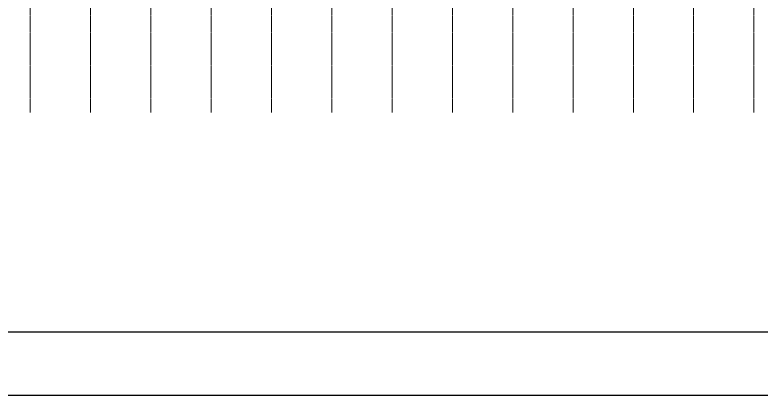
# Model space of a CAD drawing. Header units: millimetres. Extents: x 1680000 to 3024000, y 712800 to 950400.
# Drawn here: x 2095157 to 2231260, y 712800 to 782198 of the extents above; entities that cross this region are included whole.
import ezdxf

# ---------------------------------------------------------------- set-up
doc = ezdxf.new("R2010")
doc.units = ezdxf.units.MM
doc.linetypes.add('CEN', pattern=[62, 60, -1, 0, -1])
doc.layers.get('Defpoints').update_dxf_attribs({"color": 140})
doc.layers.add('A-AXIS-LINE', color=1, linetype='CEN', lineweight=15)
doc.layers.add('A-XXXX-NPLT', color=144, linetype='Continuous', lineweight=15, plot=False)

msp = doc.modelspace()

# ---------------------------------------------------------------- linework, layer by layer
at = {"layer": 'A-AXIS-LINE'}
for p, q in [((2097960, 880860), (2097960, 764360)), ((2108960, 880860), (2108960, 764360)), ((2119960, 880860), (2119960, 764360)), ((2130960, 880860), (2130960, 764360)), ((2141960, 880860), (2141960, 764360)), ((2152960, 880860), (2152960, 764360)), ((2163960, 880860), (2163960, 764360)), ((2174960, 880860), (2174960, 764360)), ((2185960, 880860), (2185960, 764360)), ((2196960, 880860), (2196960, 764360)), ((2207960, 880860), (2207960, 764360)), ((2218960, 880860), (2218960, 764360)), ((2229960, 880860), (2229960, 764360))]:
    msp.add_line(p, q, dxfattribs=at)
at = {"layer": 'A-XXXX-NPLT'}
for points in [[(2016000, 950400), (2352000, 950400), (2352000, 712800), (2016000, 712800)], [(2315060, 724360), (2027560, 724360), (2027560, 938840), (2315060, 938840)]]:
    msp.add_lwpolyline(points, close=True, dxfattribs=at)
at = {"layer": 'Defpoints'}
for points in [[(2352000, 950400), (2016000, 950400), (2016000, 712800), (2352000, 712800)], [(2315060, 938840), (2027560, 938840), (2027560, 724360), (2315060, 724360)]]:
    msp.add_lwpolyline(points, close=True, dxfattribs=at)

doc.saveas('drawing.dxf')
